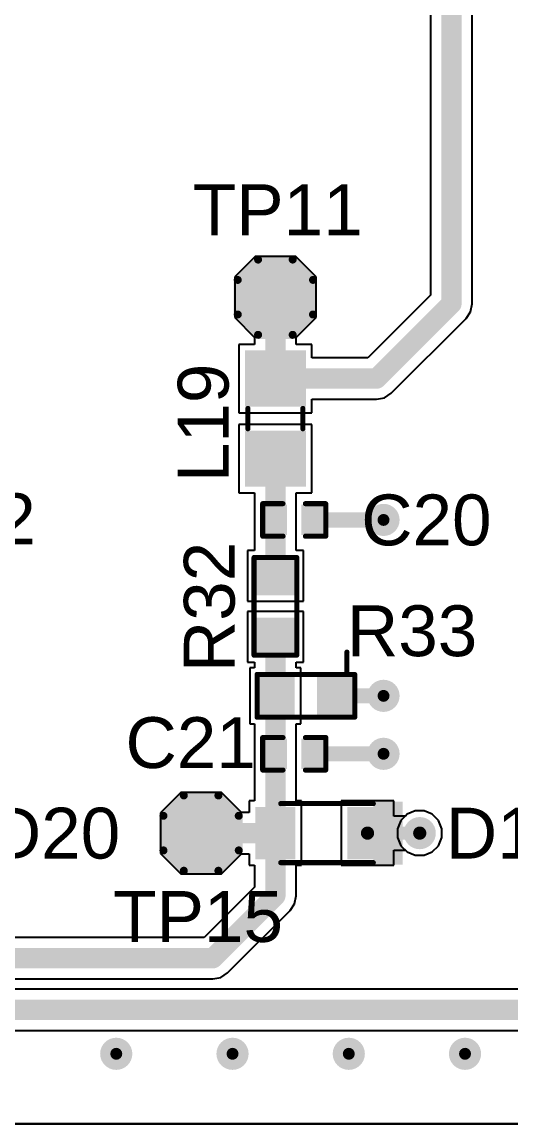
# Model space of a CAD drawing. Header units: millimetres. Extents: x 0 to 174, y 0 to 132.
# Drawn here: x 83.41 to 95.62, y 76.56 to 104.08 of the extents above; entities that cross this region are included whole.
import ezdxf

# ---------------------------------------------------------------- set-up
doc = ezdxf.new("R2010")
doc.units = ezdxf.units.MM
for name, color, linetype in [('BottomLayer', 5, 'Continuous'), ('BottomSolder', 6, 'Continuous'), ('TopLayer', 1, 'Continuous'), ('TopOverlay', 2, 'Continuous'), ('TopPaste', 8, 'Continuous'), ('TopSolder', 216, 'Continuous'), ('ViaHoleLayer', 16, 'Continuous')]:
    doc.layers.add(name, color=color, linetype=linetype)
doc.styles.add('Arial', font='', dxfattribs={"height": 0.2})
doc.styles.get('Arial').set_extended_font_data('Arial')

# ---------------------------------------------------------------- blocks, each defined once
blk = doc.blocks.new('T__________18')
at = {"layer": 'TopLayer'}
blk.add_hatch(color=1, dxfattribs=at).paths.add_polyline_path([(0.381, 0.762), (-0.381, 0.762), (-0.762, 0.381), (-0.762, -0.381), (-0.381, -0.762), (0.381, -0.762), (0.762, -0.381), (0.762, 0.381)])
at = {"layer": 'TopPaste'}
blk.add_hatch(color=8, dxfattribs=at).paths.add_polyline_path([(0.381, 0.762), (-0.381, 0.762), (-0.762, 0.381), (-0.762, -0.381), (-0.381, -0.762), (0.381, -0.762), (0.762, -0.381), (0.762, 0.381)])
at = {"layer": 'TopSolder'}
blk.add_hatch(color=216, dxfattribs=at).paths.add_polyline_path([(0.432, 0.864), (-0.432, 0.864), (-0.864, 0.432), (-0.864, -0.432), (-0.432, -0.864), (0.432, -0.864), (0.864, -0.432), (0.864, 0.432)])
at = {"layer": 'TopOverlay', "const_width": 0.2}
for points in [[(-0.432, 0.94), (-0.94, 0.432)], [(0.432, 0.94), (-0.432, 0.94)], [(0.94, 0.432), (0.432, 0.94)], [(-0.94, 0.432), (-0.94, -0.432)], [(0.94, 0.432), (0.94, -0.432)], [(-0.432, -0.94), (-0.94, -0.432)], [(0.94, -0.432), (0.432, -0.94)], [(0.432, -0.94), (-0.432, -0.94)]]:
    blk.add_lwpolyline(points, dxfattribs=at)
at = {"layer": 'TopOverlay', "const_width": 0.1}
for points in [[(-0.482, 0.94, 1), (-0.382, 0.94, 1)], [(-0.482, 0.94, 1), (-0.382, 0.94, 1)], [(0.382, 0.94, 1), (0.482, 0.94, 1)], [(0.382, 0.94, 1), (0.482, 0.94, 1)], [(-0.99, 0.432, 1), (-0.89, 0.432, 1)], [(-0.99, 0.432, 1), (-0.89, 0.432, 1)], [(0.89, 0.432, 1), (0.99, 0.432, 1)], [(0.89, 0.432, 1), (0.99, 0.432, 1)], [(-0.99, -0.432, 1), (-0.89, -0.432, 1)], [(-0.99, -0.432, 1), (-0.89, -0.432, 1)], [(0.89, -0.432, 1), (0.99, -0.432, 1)], [(0.89, -0.432, 1), (0.99, -0.432, 1)], [(-0.482, -0.94, 1), (-0.382, -0.94, 1)], [(-0.482, -0.94, 1), (-0.382, -0.94, 1)], [(0.382, -0.94, 1), (0.482, -0.94, 1)], [(0.382, -0.94, 1), (0.482, -0.94, 1)]]:
    blk.add_lwpolyline(points, format="xyb", close=True, dxfattribs=at)
blk = doc.blocks.new('T__________22')
at = {"layer": 'TopLayer'}
blk.add_hatch(color=1, dxfattribs=at).paths.add_polyline_path([(0.381, 0.762), (-0.381, 0.762), (-0.762, 0.381), (-0.762, -0.381), (-0.381, -0.762), (0.381, -0.762), (0.762, -0.381), (0.762, 0.381)])
at = {"layer": 'TopPaste'}
blk.add_hatch(color=8, dxfattribs=at).paths.add_polyline_path([(0.381, 0.762), (-0.381, 0.762), (-0.762, 0.381), (-0.762, -0.381), (-0.381, -0.762), (0.381, -0.762), (0.762, -0.381), (0.762, 0.381)])
at = {"layer": 'TopSolder'}
blk.add_hatch(color=216, dxfattribs=at).paths.add_polyline_path([(0.432, 0.864), (-0.432, 0.864), (-0.864, 0.432), (-0.864, -0.432), (-0.432, -0.864), (0.432, -0.864), (0.864, -0.432), (0.864, 0.432)])
at = {"layer": 'TopOverlay', "const_width": 0.2}
for points in [[(-0.432, 0.94), (-0.94, 0.432)], [(0.432, 0.94), (-0.432, 0.94)], [(0.94, 0.432), (0.432, 0.94)], [(-0.94, 0.432), (-0.94, -0.432)], [(0.94, 0.432), (0.94, -0.432)], [(-0.432, -0.94), (-0.94, -0.432)], [(0.94, -0.432), (0.432, -0.94)], [(0.432, -0.94), (-0.432, -0.94)]]:
    blk.add_lwpolyline(points, dxfattribs=at)
at = {"layer": 'TopOverlay', "const_width": 0.1}
for points in [[(-0.482, 0.94, 1), (-0.382, 0.94, 1)], [(-0.482, 0.94, 1), (-0.382, 0.94, 1)], [(0.382, 0.94, 1), (0.482, 0.94, 1)], [(0.382, 0.94, 1), (0.482, 0.94, 1)], [(-0.99, 0.432, 1), (-0.89, 0.432, 1)], [(-0.99, 0.432, 1), (-0.89, 0.432, 1)], [(0.89, 0.432, 1), (0.99, 0.432, 1)], [(0.89, 0.432, 1), (0.99, 0.432, 1)], [(-0.99, -0.432, 1), (-0.89, -0.432, 1)], [(-0.99, -0.432, 1), (-0.89, -0.432, 1)], [(0.89, -0.432, 1), (0.99, -0.432, 1)], [(0.89, -0.432, 1), (0.99, -0.432, 1)], [(-0.482, -0.94, 1), (-0.382, -0.94, 1)], [(-0.482, -0.94, 1), (-0.382, -0.94, 1)], [(0.382, -0.94, 1), (0.482, -0.94, 1)], [(0.382, -0.94, 1), (0.482, -0.94, 1)]]:
    blk.add_lwpolyline(points, format="xyb", close=True, dxfattribs=at)
blk = doc.blocks.new('R___0603_36')
at = {"layer": 'TopLayer'}
for points in [[(-0.381, 0.4445), (-0.381, -0.4445), (-1.143, -0.4445), (-1.143, 0.4445)], [(1.143, 0.4445), (1.143, -0.4445), (0.381, -0.4445), (0.381, 0.4445)]]:
    blk.add_hatch(color=1, dxfattribs=at).paths.add_polyline_path(points)
at = {"layer": 'TopPaste'}
for points in [[(-0.381, 0.4445), (-0.381, -0.4445), (-1.143, -0.4445), (-1.143, 0.4445)], [(1.143, 0.4445), (1.143, -0.4445), (0.381, -0.4445), (0.381, 0.4445)]]:
    blk.add_hatch(color=8, dxfattribs=at).paths.add_polyline_path(points)
at = {"layer": 'TopSolder'}
for points in [[(-0.2794, 0.5461), (-0.2794, -0.5461), (-1.2446, -0.5461), (-1.2446, 0.5461)], [(1.2446, 0.5461), (1.2446, -0.5461), (0.2794, -0.5461), (0.2794, 0.5461)]]:
    blk.add_hatch(color=216, dxfattribs=at).paths.add_polyline_path(points)
at = {"layer": 'TopOverlay', "const_width": 0.127}
for points in [[(1.2192, 0.5334), (-1.2192, 0.5334)], [(-1.2192, 0.5334), (-1.2192, -0.5334)], [(1.2192, 0.5334), (1.2192, -0.5334)], [(1.2192, -0.5334), (-1.2192, -0.5334)]]:
    blk.add_lwpolyline(points, dxfattribs=at)
at = {"layer": 'TopOverlay', "const_width": 0.0635}
for points in [[(-1.25095, 0.5334, 1), (-1.18745, 0.5334, 1)], [(-1.25095, 0.5334, 1), (-1.18745, 0.5334, 1)], [(1.18745, 0.5334, 1), (1.25095, 0.5334, 1)], [(1.18745, 0.5334, 1), (1.25095, 0.5334, 1)], [(-1.25095, -0.5334, 1), (-1.18745, -0.5334, 1)], [(-1.25095, -0.5334, 1), (-1.18745, -0.5334, 1)], [(1.18745, -0.5334, 1), (1.25095, -0.5334, 1)], [(1.18745, -0.5334, 1), (1.25095, -0.5334, 1)]]:
    blk.add_lwpolyline(points, format="xyb", close=True, dxfattribs=at)
blk = doc.blocks.new('R___0603_37')
at = {"layer": 'TopLayer'}
for points in [[(-0.381, 0.4445), (-0.381, -0.4445), (-1.143, -0.4445), (-1.143, 0.4445)], [(1.143, 0.4445), (1.143, -0.4445), (0.381, -0.4445), (0.381, 0.4445)]]:
    blk.add_hatch(color=1, dxfattribs=at).paths.add_polyline_path(points)
at = {"layer": 'TopPaste'}
for points in [[(-0.381, 0.4445), (-0.381, -0.4445), (-1.143, -0.4445), (-1.143, 0.4445)], [(1.143, 0.4445), (1.143, -0.4445), (0.381, -0.4445), (0.381, 0.4445)]]:
    blk.add_hatch(color=8, dxfattribs=at).paths.add_polyline_path(points)
at = {"layer": 'TopSolder'}
for points in [[(-0.2794, 0.5461), (-0.2794, -0.5461), (-1.2446, -0.5461), (-1.2446, 0.5461)], [(1.2446, 0.5461), (1.2446, -0.5461), (0.2794, -0.5461), (0.2794, 0.5461)]]:
    blk.add_hatch(color=216, dxfattribs=at).paths.add_polyline_path(points)
at = {"layer": 'TopOverlay', "const_width": 0.127}
for points in [[(1.2192, 0.5334), (-1.2192, 0.5334)], [(-1.2192, -0.5334), (-1.2192, 0.5334)], [(1.2192, -0.5334), (1.2192, 0.5334)], [(1.2192, -0.5334), (-1.2192, -0.5334)]]:
    blk.add_lwpolyline(points, dxfattribs=at)
at = {"layer": 'TopOverlay', "const_width": 0.0635}
for points in [[(-1.25095, 0.5334, 1), (-1.18745, 0.5334, 1)], [(-1.25095, 0.5334, 1), (-1.18745, 0.5334, 1)], [(1.18745, 0.5334, 1), (1.25095, 0.5334, 1)], [(1.18745, 0.5334, 1), (1.25095, 0.5334, 1)], [(-1.25095, -0.5334, 1), (-1.18745, -0.5334, 1)], [(-1.25095, -0.5334, 1), (-1.18745, -0.5334, 1)], [(1.18745, -0.5334, 1), (1.25095, -0.5334, 1)], [(1.18745, -0.5334, 1), (1.25095, -0.5334, 1)]]:
    blk.add_lwpolyline(points, format="xyb", close=True, dxfattribs=at)
blk = doc.blocks.new('I___0805_65')
at = {"layer": 'TopLayer'}
for points in [[(-1.6, 0.66), (-0.4, 0.66), (-0.4, -0.66), (-1.6, -0.66)], [(0.4, 0.66), (1.6, 0.66), (1.6, -0.66), (0.4, -0.66)]]:
    blk.add_hatch(color=1, dxfattribs=at).paths.add_polyline_path(points)
at = {"layer": 'TopPaste'}
for points in [[(-1.6, 0.66), (-0.4, 0.66), (-0.4, -0.66), (-1.6, -0.66)], [(0.4, 0.66), (1.6, 0.66), (1.6, -0.66), (0.4, -0.66)]]:
    blk.add_hatch(color=8, dxfattribs=at).paths.add_polyline_path(points)
at = {"layer": 'TopSolder'}
for points in [[(-1.702, 0.762), (-0.298, 0.762), (-0.298, -0.762), (-1.702, -0.762)], [(0.298, 0.762), (1.702, 0.762), (1.702, -0.762), (0.298, -0.762)]]:
    blk.add_hatch(color=216, dxfattribs=at).paths.add_polyline_path(points)
at = {"layer": 'TopOverlay', "const_width": 0.127}
for points in [[(0.254, 0.686), (-0.254, 0.686)], [(0.254, -0.686), (-0.254, -0.686)]]:
    blk.add_lwpolyline(points, dxfattribs=at)
at = {"layer": 'TopOverlay', "const_width": 0.0635}
for points in [[(-0.286, 0.686, 1), (-0.222, 0.686, 1)], [(0.222, 0.686, 1), (0.286, 0.686, 1)], [(-0.286, -0.686, 1), (-0.222, -0.686, 1)], [(0.222, -0.686, 1), (0.286, -0.686, 1)]]:
    blk.add_lwpolyline(points, format="xyb", close=True, dxfattribs=at)
blk = doc.blocks.new('TUMD2SM_77')
at = {"layer": 'TopLayer'}
for points in [[(-1.55, 0.55), (-0.75, 0.55), (-0.75, -0.55), (-1.55, -0.55)], [(0.75, 0.55), (1.55, 0.55), (1.55, -0.55), (0.75, -0.55)]]:
    blk.add_hatch(color=1, dxfattribs=at).paths.add_polyline_path(points)
at = {"layer": 'TopOverlay'}
for points in [[(-2.032, 0.584), (-1.295, 0.584), (-1.295, 0.787), (-2.032, 0.787)], [(-2.032, -0.711), (-1.6, -0.711), (-1.6, 0.66), (-2.032, 0.66)], [(-2.032, -0.787), (-1.295, -0.787), (-1.295, -0.584), (-2.032, -0.584)]]:
    blk.add_hatch(color=2, dxfattribs=at).paths.add_polyline_path(points)
at = {"layer": 'TopPaste'}
for points in [[(-1.55, 0.55), (-0.75, 0.55), (-0.75, -0.55), (-1.55, -0.55)], [(0.75, 0.55), (1.55, 0.55), (1.55, -0.55), (0.75, -0.55)]]:
    blk.add_hatch(color=8, dxfattribs=at).paths.add_polyline_path(points)
at = {"layer": 'TopSolder'}
for points in [[(-1.652, 0.652), (-0.648, 0.652), (-0.648, -0.652), (-1.652, -0.652)], [(0.648, 0.652), (1.652, 0.652), (1.652, -0.652), (0.648, -0.652)]]:
    blk.add_hatch(color=216, dxfattribs=at).paths.add_polyline_path(points)
at = {"layer": 'TopOverlay', "const_width": 0.127}
for points in [[(1.016, 0.737), (-1.295, 0.737)], [(1.016, -0.737), (-1.295, -0.737)]]:
    blk.add_lwpolyline(points, dxfattribs=at)
at = {"layer": 'TopOverlay', "const_width": 0.0635}
for points in [[(-1.327, 0.737, 1), (-1.264, 0.737, 1)], [(0.984, 0.737, 1), (1.048, 0.737, 1)], [(-1.327, -0.737, 1), (-1.264, -0.737, 1)], [(0.984, -0.737, 1), (1.048, -0.737, 1)]]:
    blk.add_lwpolyline(points, format="xyb", close=True, dxfattribs=at)
blk = doc.blocks.new('C___0402_90')
at = {"layer": 'TopLayer'}
for points in [[(-0.699, -0.318), (-0.699, 0.318), (-0.241, 0.318), (-0.241, -0.318)], [(0.241, -0.318), (0.241, 0.318), (0.699, 0.318), (0.699, -0.318)]]:
    blk.add_hatch(color=1, dxfattribs=at).paths.add_polyline_path(points)
at = {"layer": 'TopPaste'}
for points in [[(-0.699, -0.318), (-0.699, 0.318), (-0.241, 0.318), (-0.241, -0.318)], [(0.241, -0.318), (0.241, 0.318), (0.699, 0.318), (0.699, -0.318)]]:
    blk.add_hatch(color=8, dxfattribs=at).paths.add_polyline_path(points)
at = {"layer": 'TopSolder'}
for points in [[(-0.758, -0.377), (-0.758, 0.377), (-0.181, 0.377), (-0.181, -0.377)], [(0.181, -0.377), (0.181, 0.377), (0.758, 0.377), (0.758, -0.377)]]:
    blk.add_hatch(color=216, dxfattribs=at).paths.add_polyline_path(points)
at = {"layer": 'TopOverlay', "const_width": 0.127}
for points in [[(-0.787, 0.406), (-0.787, -0.406)], [(-0.279, 0.406), (-0.787, 0.406)], [(0.787, 0.406), (0.279, 0.406)], [(0.787, 0.406), (0.787, -0.406)], [(-0.279, -0.406), (-0.787, -0.406)], [(0.787, -0.406), (0.279, -0.406)]]:
    blk.add_lwpolyline(points, dxfattribs=at)
at = {"layer": 'TopOverlay', "const_width": 0.0635}
for points in [[(-0.819, 0.406, 1), (-0.756, 0.406, 1)], [(-0.819, 0.406, 1), (-0.756, 0.406, 1)], [(-0.311, 0.406, 1), (-0.248, 0.406, 1)], [(0.248, 0.406, 1), (0.311, 0.406, 1)], [(0.756, 0.406, 1), (0.819, 0.406, 1)], [(0.756, 0.406, 1), (0.819, 0.406, 1)], [(-0.819, -0.406, 1), (-0.756, -0.406, 1)], [(-0.819, -0.406, 1), (-0.756, -0.406, 1)], [(-0.311, -0.406, 1), (-0.248, -0.406, 1)], [(0.248, -0.406, 1), (0.311, -0.406, 1)], [(0.756, -0.406, 1), (0.819, -0.406, 1)], [(0.756, -0.406, 1), (0.819, -0.406, 1)]]:
    blk.add_lwpolyline(points, format="xyb", close=True, dxfattribs=at)
blk = doc.blocks.new('C___0402_91')
at = {"layer": 'TopLayer'}
for points in [[(-0.699, -0.318), (-0.699, 0.318), (-0.241, 0.318), (-0.241, -0.318)], [(0.241, -0.318), (0.241, 0.318), (0.699, 0.318), (0.699, -0.318)]]:
    blk.add_hatch(color=1, dxfattribs=at).paths.add_polyline_path(points)
at = {"layer": 'TopPaste'}
for points in [[(-0.699, -0.318), (-0.699, 0.318), (-0.241, 0.318), (-0.241, -0.318)], [(0.241, -0.318), (0.241, 0.318), (0.699, 0.318), (0.699, -0.318)]]:
    blk.add_hatch(color=8, dxfattribs=at).paths.add_polyline_path(points)
at = {"layer": 'TopSolder'}
for points in [[(-0.758, -0.377), (-0.758, 0.377), (-0.181, 0.377), (-0.181, -0.377)], [(0.181, -0.377), (0.181, 0.377), (0.758, 0.377), (0.758, -0.377)]]:
    blk.add_hatch(color=216, dxfattribs=at).paths.add_polyline_path(points)
at = {"layer": 'TopOverlay', "const_width": 0.127}
for points in [[(-0.787, 0.406), (-0.787, -0.406)], [(-0.279, 0.406), (-0.787, 0.406)], [(0.787, 0.406), (0.279, 0.406)], [(0.787, 0.406), (0.787, -0.406)], [(-0.279, -0.406), (-0.787, -0.406)], [(0.787, -0.406), (0.279, -0.406)]]:
    blk.add_lwpolyline(points, dxfattribs=at)
at = {"layer": 'TopOverlay', "const_width": 0.0635}
for points in [[(-0.819, 0.406, 1), (-0.756, 0.406, 1)], [(-0.819, 0.406, 1), (-0.756, 0.406, 1)], [(-0.311, 0.406, 1), (-0.248, 0.406, 1)], [(0.248, 0.406, 1), (0.311, 0.406, 1)], [(0.756, 0.406, 1), (0.819, 0.406, 1)], [(0.756, 0.406, 1), (0.819, 0.406, 1)], [(-0.819, -0.406, 1), (-0.756, -0.406, 1)], [(-0.819, -0.406, 1), (-0.756, -0.406, 1)], [(-0.311, -0.406, 1), (-0.248, -0.406, 1)], [(0.248, -0.406, 1), (0.311, -0.406, 1)], [(0.756, -0.406, 1), (0.819, -0.406, 1)], [(0.756, -0.406, 1), (0.819, -0.406, 1)]]:
    blk.add_lwpolyline(points, format="xyb", close=True, dxfattribs=at)

msp = doc.modelspace()

# ---------------------------------------------------------------- hatches: boundary and pattern name
at = {"layer": 'BottomLayer'}
h = msp.add_hatch(color=5, dxfattribs=at)
edge = h.paths.add_edge_path()
edge.add_arc((92.438, 91.643), 0.3, 0, 360)
h = msp.add_hatch(color=5, dxfattribs=at)
edge = h.paths.add_edge_path()
edge.add_arc((92.438, 87.249), 0.3, 0, 360)
h = msp.add_hatch(color=5, dxfattribs=at)
edge = h.paths.add_edge_path()
edge.add_arc((92.438, 85.801), 0.3, 0, 360)
h = msp.add_hatch(color=5, dxfattribs=at)
edge = h.paths.add_edge_path()
edge.add_arc((93.342, 83.82), 0.3, 0, 360)
h = msp.add_hatch(color=5, dxfattribs=at)
edge = h.paths.add_edge_path()
edge.add_arc((85.765, 78.308), 0.3, 0, 360)
h = msp.add_hatch(color=5, dxfattribs=at)
edge = h.paths.add_edge_path()
edge.add_arc((88.668, 78.308), 0.3, 0, 360)
h = msp.add_hatch(color=5, dxfattribs=at)
edge = h.paths.add_edge_path()
edge.add_arc((91.571, 78.308), 0.3, 0, 360)
h = msp.add_hatch(color=5, dxfattribs=at)
edge = h.paths.add_edge_path()
edge.add_arc((94.473, 78.308), 0.3, 0, 360)
at = {"layer": 'BottomSolder'}
h = msp.add_hatch(color=6, dxfattribs=at)
edge = h.paths.add_edge_path()
edge.add_arc((92.438, 91.643), 0.402, 0, 360)
h = msp.add_hatch(color=6, dxfattribs=at)
edge = h.paths.add_edge_path()
edge.add_arc((92.438, 87.249), 0.402, 0, 360)
h = msp.add_hatch(color=6, dxfattribs=at)
edge = h.paths.add_edge_path()
edge.add_arc((92.438, 85.801), 0.402, 0, 360)
h = msp.add_hatch(color=6, dxfattribs=at)
edge = h.paths.add_edge_path()
edge.add_arc((93.342, 83.82), 0.402, 0, 360)
h = msp.add_hatch(color=6, dxfattribs=at)
edge = h.paths.add_edge_path()
edge.add_arc((85.765, 78.308), 0.402, 0, 360)
h = msp.add_hatch(color=6, dxfattribs=at)
edge = h.paths.add_edge_path()
edge.add_arc((88.668, 78.308), 0.402, 0, 360)
h = msp.add_hatch(color=6, dxfattribs=at)
edge = h.paths.add_edge_path()
edge.add_arc((91.571, 78.308), 0.402, 0, 360)
h = msp.add_hatch(color=6, dxfattribs=at)
edge = h.paths.add_edge_path()
edge.add_arc((94.473, 78.308), 0.402, 0, 360)
at = {"layer": 'TopLayer'}
h = msp.add_hatch(color=1, dxfattribs=at)
edge = h.paths.add_edge_path()
edge.add_arc((92.438, 91.643), 0.3, 0, 360)
h = msp.add_hatch(color=1, dxfattribs=at)
edge = h.paths.add_edge_path()
edge.add_arc((92.438, 87.249), 0.3, 0, 360)
h = msp.add_hatch(color=1, dxfattribs=at)
edge = h.paths.add_edge_path()
edge.add_arc((92.438, 85.801), 0.3, 0, 360)
h = msp.add_hatch(color=1, dxfattribs=at)
edge = h.paths.add_edge_path()
edge.add_arc((93.342, 83.82), 0.3, 0, 360)
h = msp.add_hatch(color=1, dxfattribs=at)
edge = h.paths.add_edge_path()
edge.add_arc((85.765, 78.308), 0.3, 0, 360)
h = msp.add_hatch(color=1, dxfattribs=at)
edge = h.paths.add_edge_path()
edge.add_arc((88.668, 78.308), 0.3, 0, 360)
h = msp.add_hatch(color=1, dxfattribs=at)
edge = h.paths.add_edge_path()
edge.add_arc((91.571, 78.308), 0.3, 0, 360)
h = msp.add_hatch(color=1, dxfattribs=at)
edge = h.paths.add_edge_path()
edge.add_arc((94.473, 78.308), 0.3, 0, 360)
at = {"layer": 'TopSolder'}
h = msp.add_hatch(color=216, dxfattribs=at)
edge = h.paths.add_edge_path()
edge.add_arc((92.438, 91.643), 0.402, 0, 360)
h = msp.add_hatch(color=216, dxfattribs=at)
edge = h.paths.add_edge_path()
edge.add_arc((92.438, 87.249), 0.402, 0, 360)
h = msp.add_hatch(color=216, dxfattribs=at)
edge = h.paths.add_edge_path()
edge.add_arc((92.438, 85.801), 0.402, 0, 360)
h = msp.add_hatch(color=216, dxfattribs=at)
edge = h.paths.add_edge_path()
edge.add_arc((93.342, 83.82), 0.402, 0, 360)
h = msp.add_hatch(color=216, dxfattribs=at)
edge = h.paths.add_edge_path()
edge.add_arc((85.765, 78.308), 0.402, 0, 360)
h = msp.add_hatch(color=216, dxfattribs=at)
edge = h.paths.add_edge_path()
edge.add_arc((88.668, 78.308), 0.402, 0, 360)
h = msp.add_hatch(color=216, dxfattribs=at)
edge = h.paths.add_edge_path()
edge.add_arc((91.571, 78.308), 0.402, 0, 360)
h = msp.add_hatch(color=216, dxfattribs=at)
edge = h.paths.add_edge_path()
edge.add_arc((94.473, 78.308), 0.402, 0, 360)
at = {"layer": 'ViaHoleLayer'}
h = msp.add_hatch(color=16, dxfattribs=at)
edge = h.paths.add_edge_path()
edge.add_arc((92.438, 91.643), 0.15, 0, 360)
h = msp.add_hatch(color=16, dxfattribs=at)
edge = h.paths.add_edge_path()
edge.add_arc((92.438, 87.249), 0.15, 0, 360)
h = msp.add_hatch(color=16, dxfattribs=at)
edge = h.paths.add_edge_path()
edge.add_arc((92.438, 85.801), 0.15, 0, 360)
h = msp.add_hatch(color=16, dxfattribs=at)
edge = h.paths.add_edge_path()
edge.add_arc((93.342, 83.82), 0.15, 0, 360)
h = msp.add_hatch(color=16, dxfattribs=at)
edge = h.paths.add_edge_path()
edge.add_arc((85.765, 78.308), 0.15, 0, 360)
h = msp.add_hatch(color=16, dxfattribs=at)
edge = h.paths.add_edge_path()
edge.add_arc((88.668, 78.308), 0.15, 0, 360)
h = msp.add_hatch(color=16, dxfattribs=at)
edge = h.paths.add_edge_path()
edge.add_arc((91.571, 78.308), 0.15, 0, 360)
h = msp.add_hatch(color=16, dxfattribs=at)
edge = h.paths.add_edge_path()
edge.add_arc((94.473, 78.308), 0.15, 0, 360)

# ---------------------------------------------------------------- linework, layer by layer
at = {"layer": 'BottomLayer'}
for p, q in [((93.029, 84.29), (92.873, 84.134)), ((93.232, 84.374), (93.029, 84.29)), ((93.453, 84.374), (93.232, 84.374)), ((93.656, 84.29), (93.453, 84.374)), ((93.812, 84.134), (93.656, 84.29)), ((92.873, 84.134), (92.788, 83.93)), ((93.896, 83.93), (93.812, 84.134)), ((92.788, 83.93), (92.788, 83.71)), ((92.788, 83.71), (92.873, 83.506)), ((93.812, 83.506), (93.896, 83.71)), ((93.896, 83.71), (93.896, 83.93)), ((92.873, 83.506), (93.029, 83.35)), ((93.656, 83.35), (93.812, 83.506)), ((93.029, 83.35), (93.232, 83.266)), ((93.232, 83.266), (93.453, 83.266)), ((93.453, 83.266), (93.656, 83.35))]:
    msp.add_line(p, q, dxfattribs=at)
at = {"layer": 'TopLayer'}
for p, q in [((93.615, 114.165), (93.615, 97.257)), ((94.651, 97.043), (94.651, 113.951)), ((89.23, 98.222), (88.722, 97.714)), ((90.246, 98.222), (89.23, 98.222)), ((90.754, 97.714), (90.246, 98.222)), ((88.722, 97.714), (88.722, 96.698)), ((90.754, 96.698), (90.754, 97.714)), ((93.615, 97.257), (92.05, 95.692)), ((94.612, 96.844), (94.651, 97.043)), ((88.722, 96.698), (89.22, 96.2)), ((90.256, 96.2), (90.754, 96.698)), ((92.63, 94.808), (94.499, 96.676)), ((94.499, 96.676), (94.612, 96.844)), ((89.22, 96.2), (89.22, 96.028)), ((90.256, 96.028), (90.256, 96.2)), ((89.22, 96.028), (88.824, 96.028)), ((88.824, 96.028), (88.824, 94.32)), ((90.652, 96.028), (90.256, 96.028)), ((90.652, 95.692), (90.652, 96.028)), ((92.05, 95.692), (90.652, 95.692)), ((92.264, 94.656), (92.462, 94.695)), ((92.462, 94.695), (92.63, 94.808)), ((90.652, 94.32), (90.652, 94.656)), ((90.652, 94.656), (92.264, 94.656)), ((88.824, 94.32), (90.652, 94.32)), ((90.652, 94.028), (88.824, 94.028)), ((88.824, 94.028), (88.824, 92.32)), ((90.652, 92.32), (90.652, 94.028)), ((88.824, 92.32), (89.22, 92.32)), ((89.22, 92.32), (89.22, 91.643)), ((90.256, 91.643), (90.256, 92.32)), ((90.256, 92.32), (90.652, 92.32)), ((89.22, 91.643), (89.22, 90.881)), ((90.256, 90.881), (90.256, 91.643)), ((89.22, 90.881), (89.04, 90.881)), ((89.04, 90.881), (89.04, 89.611)), ((90.437, 90.881), (90.256, 90.881)), ((90.437, 89.611), (90.437, 90.881)), ((89.04, 89.611), (90.437, 89.611)), ((90.437, 89.357), (89.04, 89.357)), ((89.04, 89.357), (89.04, 88.087)), ((90.437, 88.087), (90.437, 89.357)), ((89.04, 88.087), (89.22, 88.087)), ((89.22, 88.087), (89.22, 87.948)), ((90.256, 87.948), (90.256, 88.087)), ((90.256, 88.087), (90.437, 88.087)), ((89.22, 87.948), (89.103, 87.948)), ((89.103, 87.948), (89.103, 86.551)), ((90.373, 87.948), (90.256, 87.948)), ((90.373, 86.551), (90.373, 87.948)), ((89.103, 86.551), (89.22, 86.551)), ((89.22, 86.551), (89.22, 85.801)), ((90.256, 85.801), (90.256, 86.551)), ((90.256, 86.551), (90.373, 86.551)), ((89.22, 85.801), (89.22, 84.624)), ((90.256, 84.624), (90.256, 85.801)), ((87.376, 84.836), (86.868, 84.328)), ((88.392, 84.836), (87.376, 84.836)), ((88.89, 84.338), (88.392, 84.836)), ((89.22, 84.624), (89.084, 84.624)), ((89.084, 84.624), (89.084, 84.338)), ((90.392, 84.624), (90.256, 84.624)), ((90.392, 83.016), (90.392, 84.624)), ((92.692, 84.624), (91.384, 84.624)), ((91.384, 84.624), (91.384, 83.016)), ((92.692, 84.247), (92.692, 84.624)), ((86.868, 84.328), (86.868, 83.312)), ((89.084, 84.338), (88.89, 84.338)), ((92.986, 84.247), (92.692, 84.247)), ((93.029, 84.29), (92.986, 84.247)), ((93.232, 84.374), (93.029, 84.29)), ((93.453, 84.374), (93.232, 84.374)), ((93.656, 84.29), (93.453, 84.374)), ((93.812, 84.134), (93.656, 84.29)), ((93.896, 83.93), (93.812, 84.134)), ((93.812, 83.506), (93.896, 83.71)), ((93.896, 83.71), (93.896, 83.93)), ((93.656, 83.35), (93.812, 83.506)), ((86.868, 83.312), (87.376, 82.804)), ((88.392, 82.804), (88.89, 83.302)), ((88.89, 83.302), (89.084, 83.302)), ((89.084, 83.302), (89.084, 83.016)), ((92.692, 83.016), (92.692, 83.393)), ((92.692, 83.393), (92.986, 83.393)), ((92.986, 83.393), (93.029, 83.35)), ((93.029, 83.35), (93.232, 83.266)), ((93.232, 83.266), (93.453, 83.266)), ((93.453, 83.266), (93.656, 83.35)), ((89.084, 83.016), (89.22, 83.016)), ((89.22, 83.016), (89.22, 82.471)), ((90.256, 82.257), (90.256, 83.016)), ((90.256, 83.016), (90.392, 83.016)), ((91.384, 83.016), (92.692, 83.016)), ((87.376, 82.804), (88.392, 82.804)), ((89.22, 82.471), (87.963, 81.214)), ((90.104, 81.89), (90.217, 82.058)), ((90.217, 82.058), (90.256, 82.257)), ((88.544, 80.33), (90.104, 81.89)), ((87.963, 81.214), (40.372, 81.214)), ((40.157, 80.178), (88.177, 80.178)), ((88.177, 80.178), (88.376, 80.217)), ((88.376, 80.217), (88.544, 80.33)), ((99.361, 79.923), (39.406, 79.923)), ((39.192, 78.887), (99.576, 78.887)), ((18.466, 76.556), (137.592, 76.556)), ((116.987, 76.556), (18.581, 76.556))]:
    msp.add_line(p, q, dxfattribs=at)
for points, const_width in [([(94.133, 97.043), (94.133, 114.165)], 0.508), ([(89.738, 95.174), (89.738, 97.206)], 0.508), ([(92.264, 95.174), (94.133, 97.043)], 0.508), ([(89.738, 95.174), (92.264, 95.174)], 0.508), ([(89.738, 91.643), (89.738, 93.174)], 0.508), ([(89.738, 90.246), (89.738, 91.643)], 0.508), ([(90.678, 91.643), (92.438, 91.643)], 0.381), ([(89.738, 87.249), (89.738, 88.722)], 0.508), ([(89.738, 85.801), (89.738, 87.249)], 0.508), ([(91.262, 87.249), (92.438, 87.249)], 0.381), ([(89.738, 83.82), (89.738, 85.801)], 0.508), ([(90.678, 85.801), (92.438, 85.801)], 0.381), ([(87.884, 83.82), (89.738, 83.82)], 0.508), ([(89.738, 82.257), (89.738, 83.82)], 0.508), ([(92.038, 83.82), (93.342, 83.82)], 0.33), ([(88.177, 80.696), (89.738, 82.257)], 0.508), ([(40.157, 80.696), (88.177, 80.696)], 0.508), ([(39.192, 79.405), (99.576, 79.405)], 0.508)]:
    msp.add_lwpolyline(points, dxfattribs=dict(at, const_width=const_width))
for points, const_width in [([(89.611, 97.206, 1), (89.865, 97.206, 1)], 0.254), ([(94.006, 97.043, 1), (94.26, 97.043, 1)], 0.254), ([(94.006, 97.043, 1), (94.26, 97.043, 1)], 0.254), ([(89.611, 95.174, 1), (89.865, 95.174, 1)], 0.254), ([(89.611, 95.174, 1), (89.865, 95.174, 1)], 0.254), ([(92.137, 95.174, 1), (92.391, 95.174, 1)], 0.254), ([(92.137, 95.174, 1), (92.391, 95.174, 1)], 0.254), ([(89.611, 93.174, 1), (89.865, 93.174, 1)], 0.254), ([(89.611, 91.643, 1), (89.865, 91.643, 1)], 0.254), ([(89.611, 91.643, 1), (89.865, 91.643, 1)], 0.254), ([(90.583, 91.643, 1), (90.773, 91.643, 1)], 0.191), ([(92.343, 91.643, 1), (92.533, 91.643, 1)], 0.191), ([(89.611, 90.246, 1), (89.865, 90.246, 1)], 0.254), ([(89.611, 88.722, 1), (89.865, 88.722, 1)], 0.254), ([(89.611, 87.249, 1), (89.865, 87.249, 1)], 0.254), ([(89.611, 87.249, 1), (89.865, 87.249, 1)], 0.254), ([(91.167, 87.249, 1), (91.357, 87.249, 1)], 0.191), ([(92.343, 87.249, 1), (92.533, 87.249, 1)], 0.191), ([(89.611, 85.801, 1), (89.865, 85.801, 1)], 0.254), ([(89.611, 85.801, 1), (89.865, 85.801, 1)], 0.254), ([(90.583, 85.801, 1), (90.773, 85.801, 1)], 0.191), ([(92.343, 85.801, 1), (92.533, 85.801, 1)], 0.191), ([(87.757, 83.82, 1), (88.011, 83.82, 1)], 0.254), ([(89.611, 83.82, 1), (89.865, 83.82, 1)], 0.254), ([(89.611, 83.82, 1), (89.865, 83.82, 1)], 0.254), ([(89.611, 83.82, 1), (89.865, 83.82, 1)], 0.254), ([(91.956, 83.82, 1), (92.121, 83.82, 1)], 0.165), ([(93.26, 83.82, 1), (93.425, 83.82, 1)], 0.165), ([(89.611, 82.257, 1), (89.865, 82.257, 1)], 0.254), ([(89.611, 82.257, 1), (89.865, 82.257, 1)], 0.254), ([(88.05, 80.696, 1), (88.304, 80.696, 1)], 0.254), ([(88.05, 80.696, 1), (88.304, 80.696, 1)], 0.254)]:
    msp.add_lwpolyline(points, format="xyb", close=True, dxfattribs=dict(at, const_width=const_width))
at = {"layer": 'TopOverlay', "const_width": 0.127}
msp.add_lwpolyline([(91.525, 87.801), (91.525, 88.341)], dxfattribs=at)
at = {"layer": 'TopOverlay', "const_width": 0.0635}
for points in [[(91.493, 88.341, 1), (91.557, 88.341, 1)], [(91.493, 87.801, 1), (91.557, 87.801, 1)]]:
    msp.add_lwpolyline(points, format="xyb", close=True, dxfattribs=at)

# ---------------------------------------------------------------- block references
for name, p, rotation in [('T__________22', (89.738, 97.206), 180), ('I___0805_65', (89.738, 94.174), 270), ('C___0402_91', (90.208, 91.643), 180), ('R___0603_37', (89.738, 89.484), 270), ('R___0603_36', (90.5, 87.249), 180), ('C___0402_90', (90.208, 85.801), 180), ('T__________18', (87.884, 83.82), 180), ('TUMD2SM_77', (90.888, 83.82), 180)]:
    msp.add_blockref(name, p, dxfattribs=dict(rotation=rotation))

# ---------------------------------------------------------------- texts
at = {"layer": 'TopOverlay', "style": 'Arial'}
for s, p in [('TP11', (87.677, 98.755)), ('C22', (80.502, 91.034)), ('C20', (91.881, 91.008)), ('R33', (91.525, 88.24)), ('C21', (85.996, 85.446)), ('D20', (82.61, 83.185)), ('D19', (93.993, 83.185)), ('TP15', (85.688, 81.102))]:
    msp.add_text(s, height=1.27, dxfattribs=at).set_placement(p)
for s, p in [('L19', (88.57, 92.587)), ('R32', (88.722, 87.842))]:
    msp.add_text(s, height=1.27, rotation=90, dxfattribs=at).set_placement(p)

doc.saveas('drawing.dxf')
